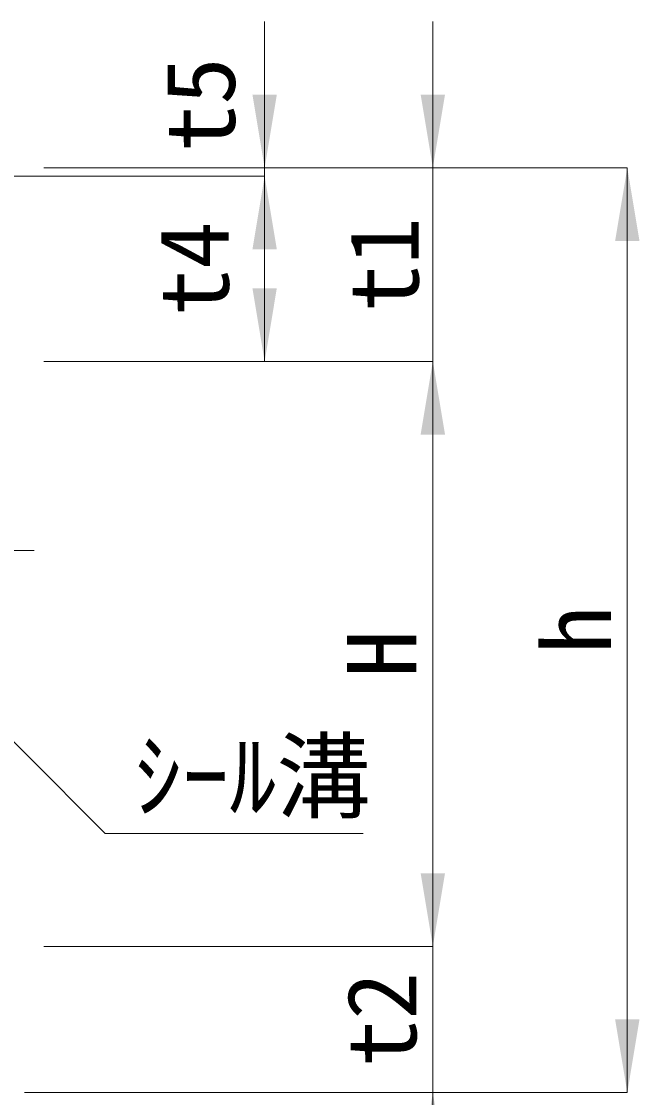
# Model space of a CAD drawing. Units: millimetres, scale not verified. Extents: x 63886 to 97934, y 3628 to 26930.
# Drawn here: x 84181 to 84499, y 20793 to 21345 of the extents above; entities that cross this region are included whole.
import ezdxf
from ezdxf.enums import TextEntityAlignment as Align

# ---------------------------------------------------------------- set-up
doc = ezdxf.new("R2010")
doc.units = ezdxf.units.MM
doc.header["$LTSCALE"] = 30
doc.layers.add('寸法線', color=7, linetype='Continuous', lineweight=9)
doc.layers.add('引出線', color=4, linetype='Continuous', lineweight=9)
doc.styles.add('ＭＳ ゴシック', font='')
doc.styles.get('ＭＳ ゴシック').set_extended_font_data('MS Gothic')

# ---------------------------------------------------------------- blocks, each defined once
blk = doc.blocks.new('filled_arrow')
at = {"color": 0, "linetype": 'Continuous', "lineweight": -2}
blk.add_solid([(7.5, 1.25), (0, 0), (7.5, -1.25)], dxfattribs=at)

msp = doc.modelspace()

# ---------------------------------------------------------------- linework, layer by layer
at = {"layer": '寸法線'}
for p, q in [((84306.19, 21190.69), (84306.19, 21344.99)), ((84392.5, 21344.99), (84392.5, 21095.69)), ((84192.92, 21269.99), (84392.5, 21269.99)), ((84192.92, 21269.99), (84492.31, 21269.99)), ((84192.92, 21269.99), (84306.19, 21269.99)), ((84492.31, 21269.99), (84492.31, 20795.68)), ((83977.92, 21265.69), (84306.19, 21265.69)), ((84191.19, 21265.69), (84306.19, 21265.69)), ((84306.19, 21265.69), (84306.19, 21170.69)), ((84192.92, 21170.69), (84306.19, 21170.69)), ((84192.92, 21170.69), (84392.5, 21170.69)), ((84232.92, 21170.69), (84392.5, 21170.69)), ((84392.5, 21170.69), (84392.5, 20870.69)), ((83977.92, 21073.72), (84187.92, 21073.72)), ((84392.5, 20945.69), (84392.5, 20720.68)), ((84192.92, 20870.69), (84392.5, 20870.69)), ((84192.92, 20870.69), (84392.5, 20870.69)), ((84182.92, 20795.68), (84492.31, 20795.68)), ((84222.92, 20795.68), (84392.5, 20795.68))]:
    msp.add_line(p, q, dxfattribs=at)
at = {"layer": '引出線'}
msp.add_lwpolyline([(84141.68, 21011.32), (84224.36, 20928.63), (84356.81, 20928.63)], dxfattribs=at)

# ---------------------------------------------------------------- block references
at = {"layer": '寸法線', "xscale": 5, "yscale": 5}
for p, rotation in [((84306.19, 21269.99), 90), ((84392.5, 21269.99), 90), ((84492.31, 21269.99), 270), ((84306.19, 21265.69), 270), ((84306.19, 21265.69), 270), ((84306.19, 21170.69), 90), ((84392.5, 21170.69), 270), ((84392.5, 21170.69), 270), ((84392.5, 20870.69), 90), ((84392.5, 20870.69), 90), ((84492.31, 20795.68), 90), ((84392.5, 20795.68), 270)]:
    msp.add_blockref('filled_arrow', p, dxfattribs=dict(at, rotation=rotation))

# ---------------------------------------------------------------- texts
at = {"layer": '寸法線', "style": 'ＭＳ ゴシック'}
for s, p in [('t5', (84273.14, 21302.37)), ('t4', (84269.99, 21218.19)), ('t1', (84367.4, 21220.34)), ('h', (84466.06, 21032.84)), ('H', (84366.25, 21020.69)), ('t2', (84366.25, 20833.18))]:
    msp.add_text(s, height=35.6, rotation=90, dxfattribs=at).set_placement(p, align=Align.MIDDLE_CENTER)
at = {"layer": '引出線', "style": 'ＭＳ ゴシック'}
msp.add_text('ｼｰﾙ溝', height=35.6, dxfattribs=at).set_placement((84239.36, 20975.72), align=Align.TOP_LEFT)

doc.saveas('drawing.dxf')
